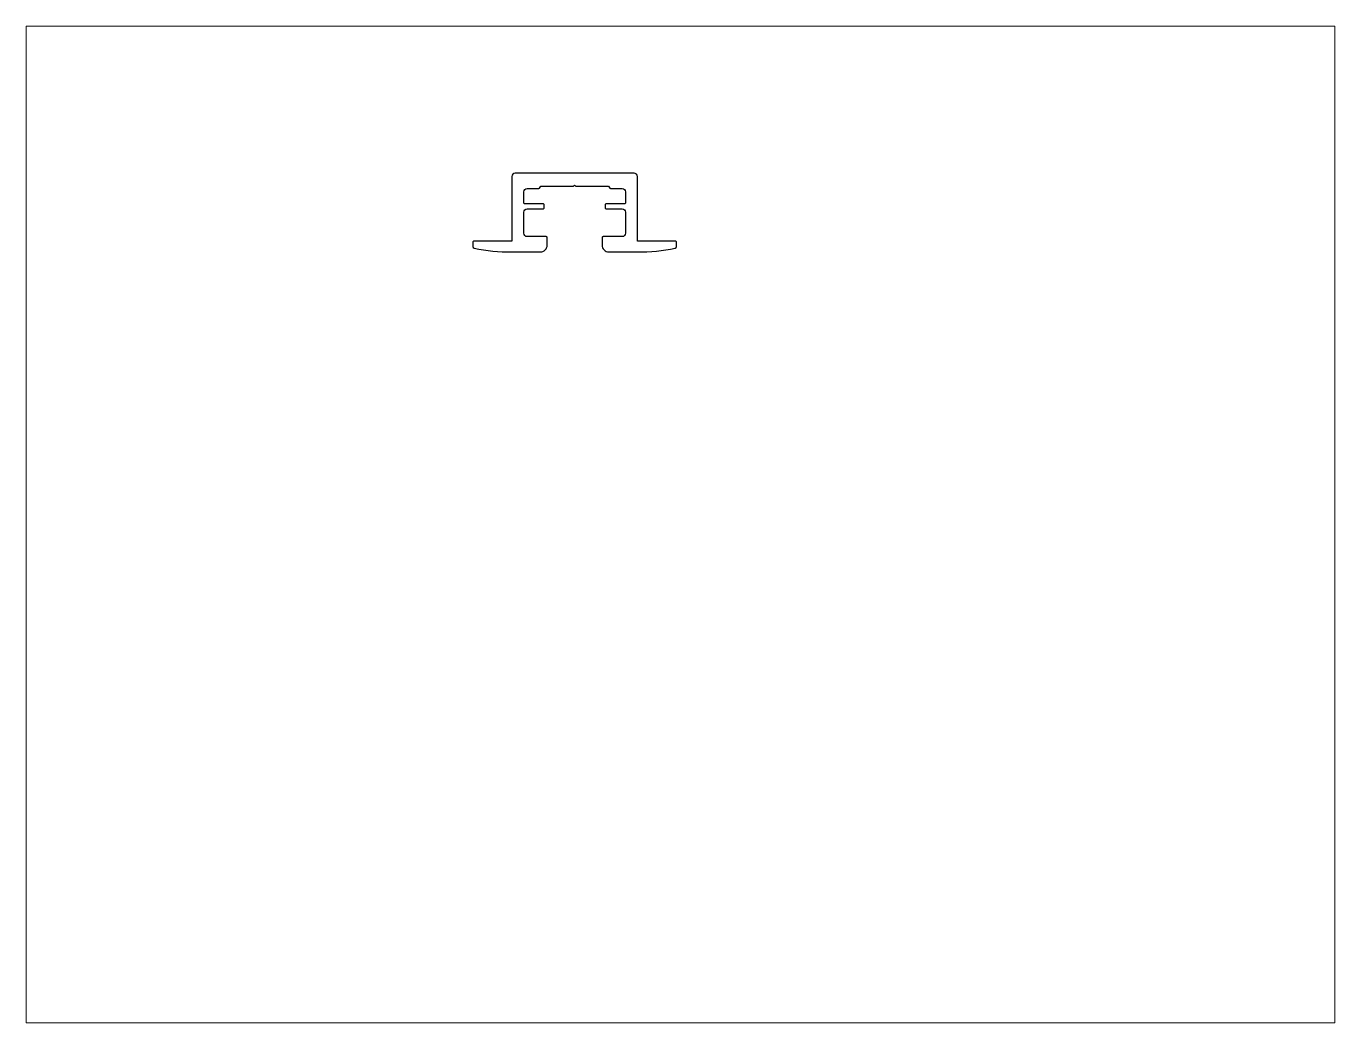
# Paper-space layout 'Layout1' of a CAD drawing. Extents: x 27 to 240, y 20 to 183.
# The model-space entities are those that its viewports show. They can reach past a viewport. Long polylines and large blocks are cut down to what shows.
import ezdxf

# ---------------------------------------------------------------- set-up
doc = ezdxf.new("R2010")
doc.units = 0
doc.header["$LTSCALE"] = 15
doc.layers.get('0').update_dxf_attribs({"linetype": 'CONTINUOUS'})
doc.layers.add('ANA', color=220, linetype='CONTINUOUS')

msp = doc.modelspace()

# ---------------------------------------------------------------- linework, layer by layer
at = {"layer": 'ANA', "color": 0}
msp.add_lwpolyline([(129.31, 213.58), (129.31, 212.26, 0.336619), (129.68, 211.77, 0.05654), (140.79, 210.68), (149.21, 210.68, 0.414214), (151.21, 212.68), (151.21, 214.88, 0.414214), (150.91, 215.18), (145.31, 215.18, -0.414214), (144.31, 216.18), (144.31, 222.38, -0.414214), (145.31, 223.38), (150.01, 223.38, 0.414214), (150.31, 223.68), (150.31, 224.58, 0.414214), (150.01, 224.88), (144.61, 224.88, -0.414214), (144.31, 225.18), (144.31, 228.38, -0.414214), (145.31, 229.38), (148.66, 229.38, 0.242213), (148.9, 229.5), (149.31, 230.08), (158.89, 230.08, 0.198912), (159.1, 230.16), (159.31, 230.38), (159.52, 230.16, 0.198912), (159.74, 230.08), (161.56, 230.08), (169.31, 230.08), (169.72, 229.5, 0.242213), (169.97, 229.38), (173.31, 229.38, -0.414214), (174.31, 228.38), (174.31, 225.18, -0.414214), (174.01, 224.88), (168.61, 224.88, 0.414214), (168.31, 224.58), (168.31, 223.68, 0.414214), (168.61, 223.38), (173.31, 223.38, -0.414214), (174.31, 222.38), (174.31, 216.18, -0.414214), (173.31, 215.18), (167.71, 215.18, 0.414214), (167.41, 214.88), (167.41, 212.68, 0.414214), (169.41, 210.68), (177.83, 210.68, 0.05654), (188.95, 211.77, 0.336619), (189.31, 212.26), (189.31, 213.58, 0.414214), (189.01, 213.88), (177.81, 213.88), (177.81, 232.88, 0.414214), (176.81, 233.88), (161.56, 233.88), (141.81, 233.88, 0.414214), (140.81, 232.88), (140.81, 213.88), (129.61, 213.88, 0.414214)], format="xyb", close=True, dxfattribs=at)

psp = doc.layouts.get("Layout1")

# ---------------------------------------------------------------- viewports
at = {"layer": '0', "color": 0, "linetype": 'BYBLOCK', "ltscale": 0.05}
psp.add_viewport(center=(133.35, 101.6), size=(213.36, 162.56), view_center_point=(190.51, 130.3), view_height=293.8955, dxfattribs=at)

doc.saveas('drawing.dxf')
